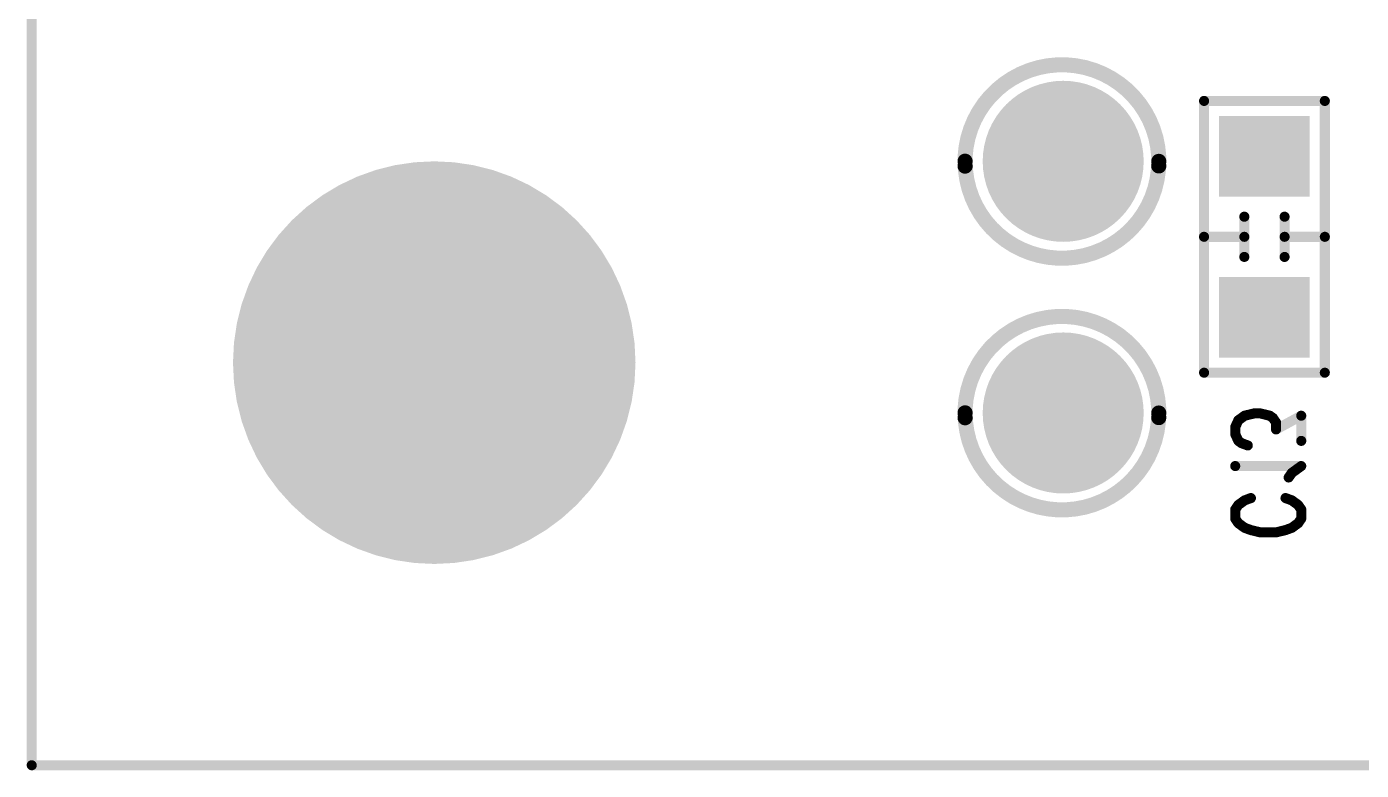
# Model space of a CAD drawing. Extents: x 100 to 144.1, y 93.1 to 144.1.
# Drawn here: x 99.95 to 113.21, y 99.95 to 107.34 of the extents above; entities that cross this region are included whole.
import ezdxf

# ---------------------------------------------------------------- set-up
doc = ezdxf.new("R2010")
doc.units = 0
doc.layers.get('0').update_dxf_attribs({"linetype": 'CONTINUOUS'})
doc.layers.add('MASK-BOTTOM_PHO', color=5, linetype='CONTINUOUS')
doc.layers.add('SILK-BOTTOM_PHO', color=14, linetype='CONTINUOUS')

# ---------------------------------------------------------------- blocks, each defined once
blk = doc.blocks.new('ROUND_32')
at = {"const_width": 1.999996}
blk.add_lwpolyline([(-0.999998, 0, 1), (0.999998, 0, 1)], format="xyb", close=True, dxfattribs=at)
blk = doc.blocks.new('ROUND_49')
at = {"const_width": 0.799972}
blk.add_lwpolyline([(-0.399986, 0, 1), (0.399986, 0, 1)], format="xyb", close=True, dxfattribs=at)
blk = doc.blocks.new('ROUND_1')
at = {"const_width": 0.050038}
blk.add_lwpolyline([(-0.025018, 0, 1), (0.025018, 0, 1)], format="xyb", close=True, dxfattribs=at)
blk = doc.blocks.new('SQUARE_165')
blk.add_solid([(0.40005, 0.40005), (0.40005, -0.40005), (-0.40005, 0.40005), (-0.40005, -0.40005)])
blk = doc.blocks.new('ROUND_61')
at = {"const_width": 0.075056}
blk.add_lwpolyline([(-0.037528, 0, 1), (0.037528, 0, 1)], format="xyb", close=True, dxfattribs=at)

msp = doc.modelspace()

# ---------------------------------------------------------------- linework, layer by layer
at = {"layer": 'MASK-BOTTOM_PHO'}
for points, const_width in [([(100.000054, 143.999966), (100.000054, 100.000054)], 0.100076), ([(112.300004, 106.05008), (112.199928, 106.05008)], 0.8001), ([(112.300004, 104.44988), (112.199928, 104.44988)], 0.8001), ([(100.000054, 100.000054), (143.999966, 100.000054)], 0.100076)]:
    msp.add_lwpolyline(points, dxfattribs=dict(at, const_width=const_width))
at = {"layer": 'SILK-BOTTOM_PHO', "const_width": 0.100076}
for points in [[(100.000054, 143.999966), (100.000054, 100.000054)], [(111.650018, 106.59999), (111.650018, 103.89997)], [(112.849914, 106.59999), (111.650018, 106.59999)], [(112.849914, 103.89997), (112.849914, 106.59999)], [(112.050068, 105.449878), (112.050068, 105.050082)], [(112.450118, 105.449878), (112.450118, 105.050082)], [(111.650018, 105.24998), (112.050068, 105.24998)], [(112.849914, 105.24998), (112.450118, 105.24998)], [(111.650018, 103.89997), (112.849914, 103.89997)], [(111.990632, 103.427276), (111.95939, 103.359204)], [(112.053116, 103.472742), (111.990632, 103.427276)], [(112.146842, 103.495348), (112.053116, 103.472742)], [(112.209326, 103.495348), (112.146842, 103.495348)], [(112.303052, 103.472742), (112.209326, 103.495348)], [(112.334294, 103.449882), (112.303052, 103.472742)], [(112.365536, 103.40467), (112.334294, 103.449882)], [(112.615726, 103.472742), (112.365536, 103.336344)], [(112.365536, 103.336344), (112.365536, 103.40467)], [(112.615726, 103.222806), (112.615726, 103.472742)], [(111.95939, 103.359204), (111.95939, 103.290878)], [(111.95939, 103.290878), (111.990632, 103.222806)], [(111.990632, 103.222806), (112.021874, 103.199946)], [(112.021874, 103.199946), (112.084358, 103.17734)], [(112.615726, 102.972616), (111.95939, 102.972616)], [(112.490504, 102.859078), (112.522, 102.904544)], [(112.522, 102.904544), (112.615726, 102.972616)], [(111.990632, 102.586282), (112.053116, 102.631748)], [(112.053116, 102.631748), (112.1156, 102.654608)], [(112.459262, 102.654608), (112.522, 102.631748)], [(112.522, 102.631748), (112.584484, 102.586282)], [(111.95939, 102.540816), (111.990632, 102.586282)], [(111.95939, 102.449884), (111.95939, 102.540816)], [(112.584484, 102.586282), (112.615726, 102.540816)], [(112.615726, 102.540816), (112.615726, 102.449884)], [(111.990632, 102.404672), (111.95939, 102.449884)], [(112.053116, 102.359206), (111.990632, 102.404672)], [(112.1156, 102.336346), (112.053116, 102.359206)], [(112.209326, 102.31374), (112.1156, 102.336346)], [(112.459262, 102.336346), (112.365536, 102.31374)], [(112.522, 102.359206), (112.459262, 102.336346)], [(112.584484, 102.404672), (112.522, 102.359206)], [(112.615726, 102.449884), (112.584484, 102.404672)], [(112.365536, 102.31374), (112.209326, 102.31374)], [(100.000054, 100.000054), (143.999966, 100.000054)]]:
    msp.add_lwpolyline(points, dxfattribs=at)
at = {"layer": 'SILK-BOTTOM_PHO', "const_width": 0.150114}
for points in [[(111.19993, 105.954068, 1.0454787), (109.275118, 105.95229)], [(109.275118, 106.001058, 1.000792), (111.19993, 105.999534)], [(111.19993, 103.453946, 1.0455753), (109.275118, 103.452422)], [(109.275118, 103.50119, 1.0009241), (111.19993, 103.499412)]]:
    msp.add_lwpolyline(points, format="xyb", dxfattribs=at)

# ---------------------------------------------------------------- block references
at = {"layer": 'MASK-BOTTOM_PHO'}
for name, p in [('ROUND_49', (110.24997, 106.000042)), ('SQUARE_165', (112.199928, 106.05008)), ('SQUARE_165', (112.300004, 106.05008)), ('ROUND_32', (104.000046, 104.000046)), ('SQUARE_165', (112.199928, 104.44988)), ('SQUARE_165', (112.300004, 104.44988)), ('ROUND_49', (110.24997, 103.49992)), ('ROUND_1', (100.000054, 100.000054)), ('ROUND_1', (100.000054, 100.000054))]:
    msp.add_blockref(name, p, dxfattribs=at)
at = {"layer": 'SILK-BOTTOM_PHO'}
for name, p in [('ROUND_1', (111.650018, 106.59999)), ('ROUND_1', (111.650018, 106.59999)), ('ROUND_1', (112.849914, 106.59999)), ('ROUND_61', (109.275118, 106.001058)), ('ROUND_61', (109.275118, 105.95229)), ('ROUND_61', (111.19993, 105.999534)), ('ROUND_61', (111.19993, 105.954068)), ('ROUND_1', (112.050068, 105.449878)), ('ROUND_1', (112.450118, 105.449878)), ('ROUND_1', (111.650018, 105.24998)), ('ROUND_1', (112.050068, 105.24998)), ('ROUND_1', (112.450118, 105.24998)), ('ROUND_1', (112.849914, 105.24998)), ('ROUND_1', (112.050068, 105.050082)), ('ROUND_1', (112.450118, 105.050082)), ('ROUND_1', (111.650018, 103.89997)), ('ROUND_1', (112.849914, 103.89997)), ('ROUND_61', (109.275118, 103.50119)), ('ROUND_61', (109.275118, 103.452422)), ('ROUND_61', (111.19993, 103.499412)), ('ROUND_61', (111.19993, 103.453946)), ('ROUND_1', (111.990632, 103.427276)), ('ROUND_1', (112.053116, 103.472742)), ('ROUND_1', (112.146842, 103.495348)), ('ROUND_1', (112.209326, 103.495348)), ('ROUND_1', (112.303052, 103.472742)), ('ROUND_1', (112.334294, 103.449882)), ('ROUND_1', (112.365536, 103.40467)), ('ROUND_1', (112.615726, 103.472742)), ('ROUND_1', (111.95939, 103.359204)), ('ROUND_1', (111.95939, 103.290878)), ('ROUND_1', (112.365536, 103.336344)), ('ROUND_1', (111.990632, 103.222806)), ('ROUND_1', (112.021874, 103.199946)), ('ROUND_1', (112.084358, 103.17734)), ('ROUND_1', (112.615726, 103.222806)), ('ROUND_1', (111.95939, 102.972616)), ('ROUND_1', (112.522, 102.904544)), ('ROUND_1', (112.615726, 102.972616)), ('ROUND_1', (112.490504, 102.859078)), ('ROUND_1', (112.053116, 102.631748)), ('ROUND_1', (112.1156, 102.654608)), ('ROUND_1', (112.459262, 102.654608)), ('ROUND_1', (112.522, 102.631748)), ('ROUND_1', (111.95939, 102.540816)), ('ROUND_1', (111.990632, 102.586282)), ('ROUND_1', (112.584484, 102.586282)), ('ROUND_1', (112.615726, 102.540816)), ('ROUND_1', (111.95939, 102.449884)), ('ROUND_1', (111.990632, 102.404672)), ('ROUND_1', (111.990632, 102.404672)), ('ROUND_1', (112.053116, 102.359206)), ('ROUND_1', (112.1156, 102.336346)), ('ROUND_1', (112.459262, 102.336346)), ('ROUND_1', (112.522, 102.359206)), ('ROUND_1', (112.584484, 102.404672)), ('ROUND_1', (112.584484, 102.404672)), ('ROUND_1', (112.615726, 102.449884)), ('ROUND_1', (112.209326, 102.31374)), ('ROUND_1', (112.365536, 102.31374)), ('ROUND_1', (100.000054, 100.000054)), ('ROUND_1', (100.000054, 100.000054))]:
    msp.add_blockref(name, p, dxfattribs=at)

doc.saveas('drawing.dxf')
